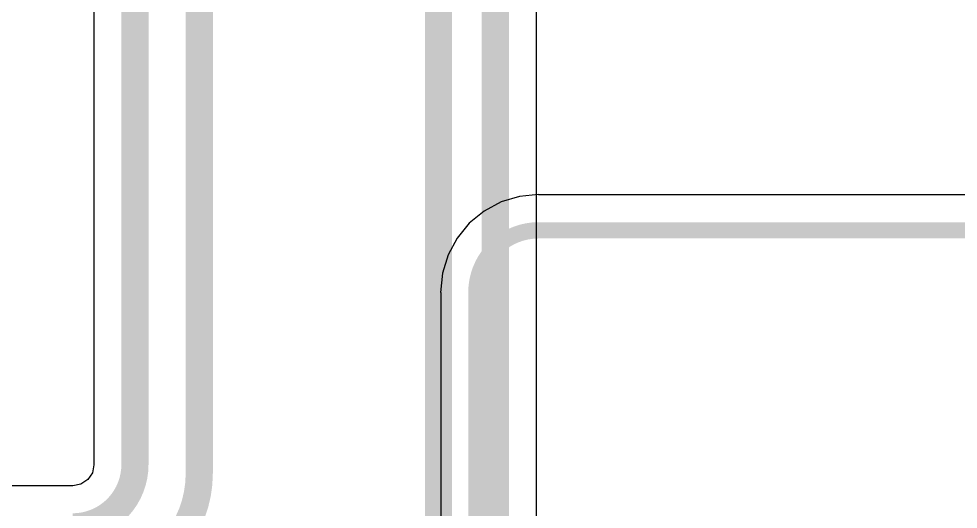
# Model space of a CAD drawing. Header units: inches. Extents: x 0 to 289, y 0 to 168.
# Drawn here: x 21.49 to 39.06, y 72.9 to 82.07 of the extents above; entities that cross this region are included whole.
import ezdxf

# ---------------------------------------------------------------- set-up
doc = ezdxf.new("R2010")
doc.units = ezdxf.units.IN
doc.layers.add('Bottom Layer', color=5, linetype='Continuous')
doc.layers.add('Top Layer', color=1, linetype='Continuous')

msp = doc.modelspace()

# ---------------------------------------------------------------- linework, layer by layer
at = {"layer": 'Bottom Layer'}
for p, q in [((31.173, 71.535), (31.173, 90.723)), ((22.894, 82.662), (22.894, 73.73)), ((22.895, 73.726), (22.866, 73.579)), ((22.894, 73.73), (22.895, 73.726)), ((22.866, 73.579), (22.78, 73.45)), ((22.499, 73.335), (12.141, 73.335)), ((22.504, 73.335), (22.499, 73.335)), ((22.651, 73.364), (22.504, 73.335)), ((22.78, 73.45), (22.651, 73.364))]:
    msp.add_line(p, q, dxfattribs=at)
for points in [[(30.405, 71.535, 0.508, 0.508, 0), (30.405, 90.723, 0.508, 0.508, 0)], [(29.34, 71.662, 0.508, 0.508, 0), (29.34, 88.624, 0.508, 0.508, 0)], [(24.866, 73.56, 0.508, 0.508, 0), (24.866, 86.984, 0.508, 0.508, 0)], [(23.663, 73.73, 0.508, 0.508, 0), (23.663, 83.319, 0.508, 0.508, 0)], [(23.663, 73.73, 0.508, 0.508, -0.414214), (22.499, 72.567, 0.508, 0.508, 0)], [(24.866, 73.56, 0.508, 0.508, -0.414214), (22.814, 71.509, 0.508, 0.508, 0)]]:
    msp.add_lwpolyline(points, format="xyseb", dxfattribs=at)
for points in [[(23.536, 73.73, 0.254, 0.254, 1), (23.79, 73.73, 0.254, 0.254, 1)], [(23.536, 73.73, 0.254, 0.254, 1), (23.79, 73.73, 0.254, 0.254, 1)], [(24.739, 73.56, 0.254, 0.254, 1), (24.993, 73.56, 0.254, 0.254, 1)], [(24.739, 73.56, 0.254, 0.254, 1), (24.993, 73.56, 0.254, 0.254, 1)]]:
    msp.add_lwpolyline(points, format="xyseb", close=True, dxfattribs=at)
at = {"layer": 'Top Layer'}
for p, q in [((30.854, 78.746), (30.511, 78.642)), ((31.211, 78.781), (30.854, 78.746)), ((31.211, 78.778), (31.211, 78.781)), ((50.477, 78.778), (31.211, 78.778)), ((30.511, 78.642), (30.194, 78.473)), ((30.194, 78.473), (29.917, 78.245)), ((29.917, 78.245), (29.689, 77.968)), ((29.689, 77.968), (29.52, 77.651)), ((29.52, 77.651), (29.416, 77.308)), ((29.416, 77.308), (29.381, 76.951)), ((29.381, 76.951), (29.384, 76.951)), ((29.384, 76.951), (29.384, 59.294))]:
    msp.add_line(p, q, dxfattribs=at)
for points in [[(30.05, 76.951, 0.305, 0.305, -0.414214), (31.211, 78.112, 0.305, 0.305, 0)], [(31.211, 78.112, 0.305, 0.305, 0), (50.477, 78.112, 0.305, 0.305, 0)], [(30.05, 57.305, 0.305, 0.305, 0), (30.05, 76.951, 0.305, 0.305, 0)]]:
    msp.add_lwpolyline(points, format="xyseb", dxfattribs=at)
for points in [[(31.135, 78.112, 0.152, 0.152, 1), (31.288, 78.112, 0.152, 0.152, 1)], [(31.135, 78.112, 0.152, 0.152, 1), (31.288, 78.112, 0.152, 0.152, 1)], [(29.974, 76.951, 0.152, 0.152, 1), (30.126, 76.951, 0.152, 0.152, 1)], [(29.974, 76.951, 0.152, 0.152, 1), (30.126, 76.951, 0.152, 0.152, 1)]]:
    msp.add_lwpolyline(points, format="xyseb", close=True, dxfattribs=at)

doc.saveas('drawing.dxf')
